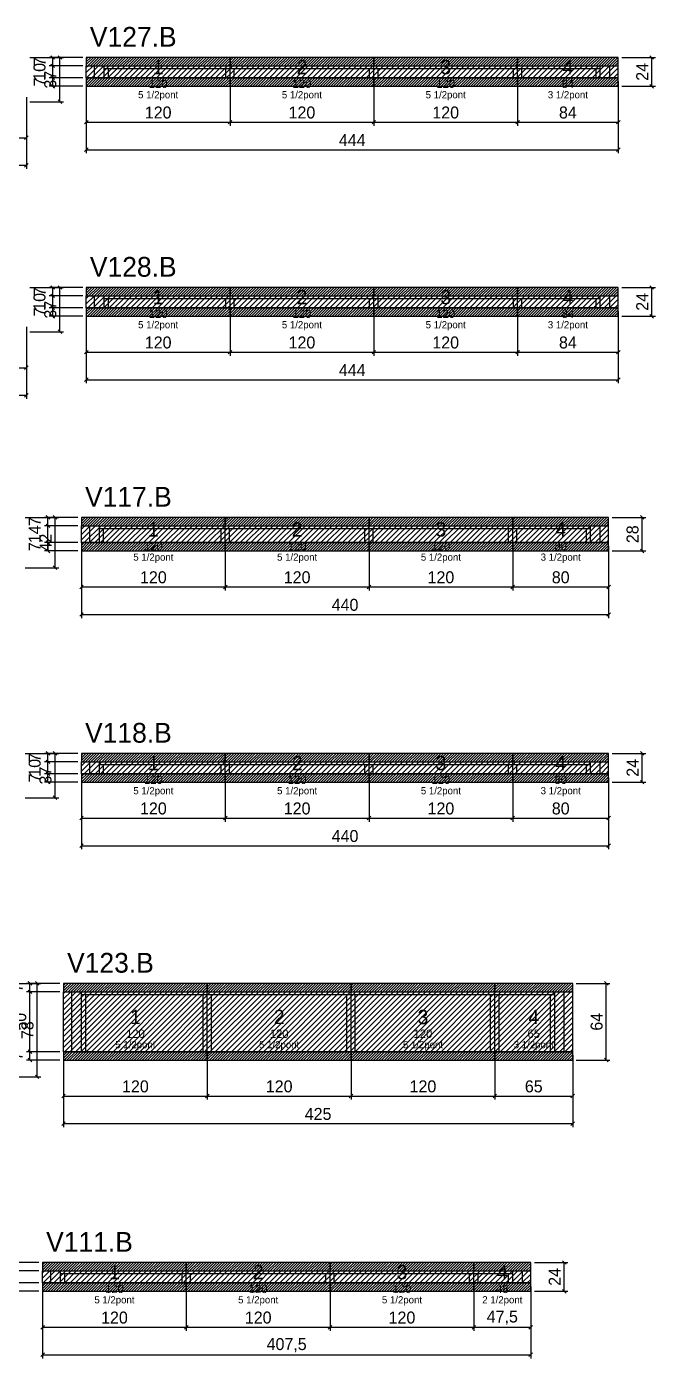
# Model space of a CAD drawing. Extents: x -69 to 3070, y -7480 to 1250.
# Drawn here: x 637 to 1162, y -5321 to -4209 of the extents above; entities that cross this region are included whole.
import ezdxf
from ezdxf.enums import TextEntityAlignment as Align

# ---------------------------------------------------------------- set-up
doc = ezdxf.new("R2010")
doc.units = 0
for name, color, linetype in [('5', 5, 'Continuous'), ('COTA', 241, 'Continuous'), ('NOMENCLATURA', 7, 'Continuous'), ('Painéis', 200, 'Continuous'), ('Reaproveitamento', 251, 'Continuous'), ('SARR_2.2x7', 40, 'Continuous'), ('SARR_3.5x7', 81, 'Continuous'), ('SCO-___-LAJ', 224, 'Continuous'), ('texto', 7, 'Continuous')]:
    doc.layers.add(name, color=color, linetype=linetype)
doc.dimstyles.new('PAINEL', dxfattribs={"dimtxt": 10, "dimasz": 3, "dimexe": 3, "dimexo": 3, "dimgap": 3, "dimtad": 1, "dimblk": 'OBLIQUE', "dimblk1": 'OBLIQUE', "dimcen": 2.5, "dimclrd": 4, "dimclre": 4, "dimclrt": 240, "dimazin": 3, "dimtfac": 1, "dimtmove": 0, "dimatfit": 3})

# ---------------------------------------------------------------- blocks, each defined once
blk = doc.blocks.new('_OBLIQUE')
at = {"color": 0, "linetype": 'BYBLOCK'}
blk.add_line((-0.5, -0.5), (0.5, 0.5), dxfattribs=at)

msp = doc.modelspace()

# ---------------------------------------------------------------- hatches: boundary and pattern name
at = {"layer": 'COTA'}
h = msp.add_hatch(dxfattribs=at)
h.set_pattern_fill('ANSI31', scale=0.5)
h.paths.add_polyline_path([(687, -4242), (807, -4242), (807, -4235), (687, -4235)])
h = msp.add_hatch(dxfattribs=at)
h.set_pattern_fill('ANSI31', scale=0.5)
h.paths.add_polyline_path([(807, -4242), (927, -4242), (927, -4235), (807, -4235)])
h = msp.add_hatch(dxfattribs=at)
h.set_pattern_fill('ANSI31', scale=0.5)
h.paths.add_polyline_path([(927, -4242), (1047, -4242), (1047, -4235), (927, -4235)])
h = msp.add_hatch(dxfattribs=at)
h.set_pattern_fill('ANSI31', scale=0.5)
h.paths.add_polyline_path([(1047, -4242), (1131, -4242), (1131, -4235), (1047, -4235)])
h = msp.add_hatch(dxfattribs=at)
h.set_pattern_fill('ANSI31', scale=0.5)
h.paths.add_polyline_path([(687, -4259), (807, -4259), (807, -4252), (687, -4252)])
h = msp.add_hatch(dxfattribs=at)
h.set_pattern_fill('ANSI31', scale=0.5)
h.paths.add_polyline_path([(807, -4259), (927, -4259), (927, -4252), (807, -4252)])
h = msp.add_hatch(dxfattribs=at)
h.set_pattern_fill('ANSI31', scale=0.5)
h.paths.add_polyline_path([(927, -4259), (1047, -4259), (1047, -4252), (927, -4252)])
h = msp.add_hatch(dxfattribs=at)
h.set_pattern_fill('ANSI31', scale=0.5)
h.paths.add_polyline_path([(1047, -4259), (1131, -4259), (1131, -4252), (1047, -4252)])
h = msp.add_hatch(dxfattribs=at)
h.set_pattern_fill('ANSI31', scale=0.5)
h.paths.add_polyline_path([(687, -4434), (807, -4434), (807, -4427), (687, -4427)])
h = msp.add_hatch(dxfattribs=at)
h.set_pattern_fill('ANSI31', scale=0.5)
h.paths.add_polyline_path([(807, -4434), (927, -4434), (927, -4427), (807, -4427)])
h = msp.add_hatch(dxfattribs=at)
h.set_pattern_fill('ANSI31', scale=0.5)
h.paths.add_polyline_path([(927, -4434), (1047, -4434), (1047, -4427), (927, -4427)])
h = msp.add_hatch(dxfattribs=at)
h.set_pattern_fill('ANSI31', scale=0.5)
h.paths.add_polyline_path([(1047, -4434), (1131, -4434), (1131, -4427), (1047, -4427)])
h = msp.add_hatch(dxfattribs=at)
h.set_pattern_fill('ANSI31', scale=0.5)
h.paths.add_polyline_path([(687, -4451), (807, -4451), (807, -4444), (687, -4444)])
h = msp.add_hatch(dxfattribs=at)
h.set_pattern_fill('ANSI31', scale=0.5)
h.paths.add_polyline_path([(807, -4451), (927, -4451), (927, -4444), (807, -4444)])
h = msp.add_hatch(dxfattribs=at)
h.set_pattern_fill('ANSI31', scale=0.5)
h.paths.add_polyline_path([(927, -4451), (1047, -4451), (1047, -4444), (927, -4444)])
h = msp.add_hatch(dxfattribs=at)
h.set_pattern_fill('ANSI31', scale=0.5)
h.paths.add_polyline_path([(1047, -4451), (1131, -4451), (1131, -4444), (1047, -4444)])
h = msp.add_hatch(dxfattribs=at)
h.set_pattern_fill('ANSI31', scale=0.5)
h.paths.add_polyline_path([(683, -4626), (803, -4626), (803, -4619), (683, -4619)])
h = msp.add_hatch(dxfattribs=at)
h.set_pattern_fill('ANSI31', scale=0.5)
h.paths.add_polyline_path([(803, -4626), (923, -4626), (923, -4619), (803, -4619)])
h = msp.add_hatch(dxfattribs=at)
h.set_pattern_fill('ANSI31', scale=0.5)
h.paths.add_polyline_path([(923, -4626), (1043, -4626), (1043, -4619), (923, -4619)])
h = msp.add_hatch(dxfattribs=at)
h.set_pattern_fill('ANSI31', scale=0.5)
h.paths.add_polyline_path([(1043, -4626), (1123, -4626), (1123, -4619), (1043, -4619)])
h = msp.add_hatch(dxfattribs=at)
h.set_pattern_fill('ANSI31', scale=0.5)
h.paths.add_polyline_path([(683, -4647), (803, -4647), (803, -4640), (683, -4640)])
h = msp.add_hatch(dxfattribs=at)
h.set_pattern_fill('ANSI31', scale=0.5)
h.paths.add_polyline_path([(803, -4647), (923, -4647), (923, -4640), (803, -4640)])
h = msp.add_hatch(dxfattribs=at)
h.set_pattern_fill('ANSI31', scale=0.5)
h.paths.add_polyline_path([(923, -4647), (1043, -4647), (1043, -4640), (923, -4640)])
h = msp.add_hatch(dxfattribs=at)
h.set_pattern_fill('ANSI31', scale=0.5)
h.paths.add_polyline_path([(1043, -4647), (1123, -4647), (1123, -4640), (1043, -4640)])
h = msp.add_hatch(dxfattribs=at)
h.set_pattern_fill('ANSI31', scale=0.5)
h.paths.add_polyline_path([(683, -4823), (803, -4823), (803, -4816), (683, -4816)])
h = msp.add_hatch(dxfattribs=at)
h.set_pattern_fill('ANSI31', scale=0.5)
h.paths.add_polyline_path([(803, -4823), (923, -4823), (923, -4816), (803, -4816)])
h = msp.add_hatch(dxfattribs=at)
h.set_pattern_fill('ANSI31', scale=0.5)
h.paths.add_polyline_path([(923, -4823), (1043, -4823), (1043, -4816), (923, -4816)])
h = msp.add_hatch(dxfattribs=at)
h.set_pattern_fill('ANSI31', scale=0.5)
h.paths.add_polyline_path([(1043, -4823), (1123, -4823), (1123, -4816), (1043, -4816)])
h = msp.add_hatch(dxfattribs=at)
h.set_pattern_fill('ANSI31', scale=0.5)
h.paths.add_polyline_path([(683, -4840), (803, -4840), (803, -4833), (683, -4833)])
h = msp.add_hatch(dxfattribs=at)
h.set_pattern_fill('ANSI31', scale=0.5)
h.paths.add_polyline_path([(803, -4840), (923, -4840), (923, -4833), (803, -4833)])
h = msp.add_hatch(dxfattribs=at)
h.set_pattern_fill('ANSI31', scale=0.5)
h.paths.add_polyline_path([(923, -4840), (1043, -4840), (1043, -4833), (923, -4833)])
h = msp.add_hatch(dxfattribs=at)
h.set_pattern_fill('ANSI31', scale=0.5)
h.paths.add_polyline_path([(1043, -4840), (1123, -4840), (1123, -4833), (1043, -4833)])
h = msp.add_hatch(dxfattribs=at)
h.set_pattern_fill('ANSI31', scale=0.5)
h.paths.add_polyline_path([(668, -5015), (788, -5015), (788, -5008), (668, -5008)])
h = msp.add_hatch(dxfattribs=at)
h.set_pattern_fill('ANSI31', scale=0.5)
h.paths.add_polyline_path([(788, -5015), (908, -5015), (908, -5008), (788, -5008)])
h = msp.add_hatch(dxfattribs=at)
h.set_pattern_fill('ANSI31', scale=0.5)
h.paths.add_polyline_path([(908, -5015), (1028, -5015), (1028, -5008), (908, -5008)])
h = msp.add_hatch(dxfattribs=at)
h.set_pattern_fill('ANSI31', scale=0.5)
h.paths.add_polyline_path([(1028, -5015), (1093, -5015), (1093, -5008), (1028, -5008)])
h = msp.add_hatch(dxfattribs=at)
h.set_pattern_fill('ANSI31', scale=0.5)
h.paths.add_polyline_path([(668, -5072), (788, -5072), (788, -5065), (668, -5065)])
h = msp.add_hatch(dxfattribs=at)
h.set_pattern_fill('ANSI31', scale=0.5)
h.paths.add_polyline_path([(788, -5072), (908, -5072), (908, -5065), (788, -5065)])
h = msp.add_hatch(dxfattribs=at)
h.set_pattern_fill('ANSI31', scale=0.5)
h.paths.add_polyline_path([(908, -5072), (1028, -5072), (1028, -5065), (908, -5065)])
h = msp.add_hatch(dxfattribs=at)
h.set_pattern_fill('ANSI31', scale=0.5)
h.paths.add_polyline_path([(1028, -5072), (1093, -5072), (1093, -5065), (1028, -5065)])
h = msp.add_hatch(dxfattribs=at)
h.set_pattern_fill('ANSI31', scale=0.5)
h.paths.add_polyline_path([(650.5, -5248), (770.5, -5248), (770.5, -5241), (650.5, -5241)])
h = msp.add_hatch(dxfattribs=at)
h.set_pattern_fill('ANSI31', scale=0.5)
h.paths.add_polyline_path([(770.5, -5248), (890.5, -5248), (890.5, -5241), (770.5, -5241)])
h = msp.add_hatch(dxfattribs=at)
h.set_pattern_fill('ANSI31', scale=0.5)
h.paths.add_polyline_path([(890.5, -5248), (1010.5, -5248), (1010.5, -5241), (890.5, -5241)])
h = msp.add_hatch(dxfattribs=at)
h.set_pattern_fill('ANSI31', scale=0.5)
h.paths.add_polyline_path([(1010.5, -5248), (1058, -5248), (1058, -5241), (1010.5, -5241)])
h = msp.add_hatch(dxfattribs=at)
h.set_pattern_fill('ANSI31', scale=0.5)
h.paths.add_polyline_path([(650.5, -5265), (770.5, -5265), (770.5, -5258), (650.5, -5258)])
h = msp.add_hatch(dxfattribs=at)
h.set_pattern_fill('ANSI31', scale=0.5)
h.paths.add_polyline_path([(770.5, -5265), (890.5, -5265), (890.5, -5258), (770.5, -5258)])
h = msp.add_hatch(dxfattribs=at)
h.set_pattern_fill('ANSI31', scale=0.5)
h.paths.add_polyline_path([(890.5, -5265), (1010.5, -5265), (1010.5, -5258), (890.5, -5258)])
h = msp.add_hatch(dxfattribs=at)
h.set_pattern_fill('ANSI31', scale=0.5)
h.paths.add_polyline_path([(1010.5, -5265), (1058, -5265), (1058, -5258), (1010.5, -5258)])
at = {"layer": 'Reaproveitamento'}
h = msp.add_hatch(dxfattribs=at)
h.set_pattern_fill('ANSI31')
h.paths.add_polyline_path([(687, -4252), (807, -4252), (807, -4242), (687, -4242)])
h = msp.add_hatch(dxfattribs=at)
h.set_pattern_fill('ANSI31')
h.paths.add_polyline_path([(807, -4252), (927, -4252), (927, -4242), (807, -4242)])
h = msp.add_hatch(dxfattribs=at)
h.set_pattern_fill('ANSI31')
h.paths.add_polyline_path([(927, -4252), (1047, -4252), (1047, -4242), (927, -4242)])
h = msp.add_hatch(dxfattribs=at)
h.set_pattern_fill('ANSI31')
h.paths.add_polyline_path([(1047, -4252), (1131, -4252), (1131, -4242), (1047, -4242)])
h = msp.add_hatch(dxfattribs=at)
h.set_pattern_fill('ANSI31')
h.paths.add_polyline_path([(687, -4444), (807, -4444), (807, -4434), (687, -4434)])
h = msp.add_hatch(dxfattribs=at)
h.set_pattern_fill('ANSI31')
h.paths.add_polyline_path([(807, -4444), (927, -4444), (927, -4434), (807, -4434)])
h = msp.add_hatch(dxfattribs=at)
h.set_pattern_fill('ANSI31')
h.paths.add_polyline_path([(927, -4444), (1047, -4444), (1047, -4434), (927, -4434)])
h = msp.add_hatch(dxfattribs=at)
h.set_pattern_fill('ANSI31')
h.paths.add_polyline_path([(1047, -4444), (1131, -4444), (1131, -4434), (1047, -4434)])
h = msp.add_hatch(dxfattribs=at)
h.set_pattern_fill('ANSI31')
h.paths.add_polyline_path([(683, -4640), (803, -4640), (803, -4626), (683, -4626)])
h = msp.add_hatch(dxfattribs=at)
h.set_pattern_fill('ANSI31')
h.paths.add_polyline_path([(803, -4640), (923, -4640), (923, -4626), (803, -4626)])
h = msp.add_hatch(dxfattribs=at)
h.set_pattern_fill('ANSI31')
h.paths.add_polyline_path([(923, -4640), (1043, -4640), (1043, -4626), (923, -4626)])
h = msp.add_hatch(dxfattribs=at)
h.set_pattern_fill('ANSI31')
h.paths.add_polyline_path([(1043, -4640), (1123, -4640), (1123, -4626), (1043, -4626)])
h = msp.add_hatch(dxfattribs=at)
h.set_pattern_fill('ANSI31')
h.paths.add_polyline_path([(683, -4833), (803, -4833), (803, -4823), (683, -4823)])
h = msp.add_hatch(dxfattribs=at)
h.set_pattern_fill('ANSI31')
h.paths.add_polyline_path([(803, -4833), (923, -4833), (923, -4823), (803, -4823)])
h = msp.add_hatch(dxfattribs=at)
h.set_pattern_fill('ANSI31')
h.paths.add_polyline_path([(923, -4833), (1043, -4833), (1043, -4823), (923, -4823)])
h = msp.add_hatch(dxfattribs=at)
h.set_pattern_fill('ANSI31')
h.paths.add_polyline_path([(1043, -4833), (1123, -4833), (1123, -4823), (1043, -4823)])
h = msp.add_hatch(dxfattribs=at)
h.set_pattern_fill('ANSI31')
h.paths.add_polyline_path([(668, -5065), (788, -5065), (788, -5015), (668, -5015)])
h = msp.add_hatch(dxfattribs=at)
h.set_pattern_fill('ANSI31')
h.paths.add_polyline_path([(788, -5065), (908, -5065), (908, -5015), (788, -5015)])
h = msp.add_hatch(dxfattribs=at)
h.set_pattern_fill('ANSI31')
h.paths.add_polyline_path([(908, -5065), (1028, -5065), (1028, -5015), (908, -5015)])
h = msp.add_hatch(dxfattribs=at)
h.set_pattern_fill('ANSI31')
h.paths.add_polyline_path([(1028, -5065), (1093, -5065), (1093, -5015), (1028, -5015)])
h = msp.add_hatch(dxfattribs=at)
h.set_pattern_fill('ANSI31')
h.paths.add_polyline_path([(650.5, -5258), (770.5, -5258), (770.5, -5248), (650.5, -5248)])
h = msp.add_hatch(dxfattribs=at)
h.set_pattern_fill('ANSI31')
h.paths.add_polyline_path([(770.5, -5258), (890.5, -5258), (890.5, -5248), (770.5, -5248)])
h = msp.add_hatch(dxfattribs=at)
h.set_pattern_fill('ANSI31')
h.paths.add_polyline_path([(890.5, -5258), (1010.5, -5258), (1010.5, -5248), (890.5, -5248)])
h = msp.add_hatch(dxfattribs=at)
h.set_pattern_fill('ANSI31')
h.paths.add_polyline_path([(1010.5, -5258), (1058, -5258), (1058, -5248), (1010.5, -5248)])

# ---------------------------------------------------------------- linework, layer by layer
at = {"layer": 'Painéis'}
for p, q in [((687, -4242), (807, -4242)), ((687, -4252), (687, -4242)), ((807, -4252), (807, -4242)), ((807, -4252), (807, -4242)), ((807, -4242), (927, -4242)), ((807, -4252), (807, -4242)), ((927, -4252), (927, -4242)), ((927, -4252), (927, -4242)), ((927, -4242), (1047, -4242)), ((927, -4252), (927, -4242)), ((1047, -4252), (1047, -4242)), ((1047, -4252), (1047, -4242)), ((1047, -4242), (1131, -4242)), ((1047, -4252), (1047, -4242)), ((1131, -4252), (1131, -4242)), ((687, -4252), (807, -4252)), ((807, -4252), (927, -4252)), ((927, -4252), (1047, -4252)), ((1047, -4252), (1131, -4252)), ((687, -4434), (807, -4434)), ((687, -4444), (687, -4434)), ((807, -4444), (807, -4434)), ((807, -4444), (807, -4434)), ((807, -4434), (927, -4434)), ((807, -4444), (807, -4434)), ((927, -4444), (927, -4434)), ((927, -4444), (927, -4434)), ((927, -4434), (1047, -4434)), ((927, -4444), (927, -4434)), ((1047, -4444), (1047, -4434)), ((1047, -4444), (1047, -4434)), ((1047, -4434), (1131, -4434)), ((1047, -4444), (1047, -4434)), ((1131, -4444), (1131, -4434)), ((687, -4444), (807, -4444)), ((807, -4444), (927, -4444)), ((927, -4444), (1047, -4444)), ((1047, -4444), (1131, -4444)), ((683, -4626), (803, -4626)), ((683, -4640), (683, -4626)), ((803, -4640), (803, -4626)), ((803, -4640), (803, -4626)), ((803, -4626), (923, -4626)), ((803, -4640), (803, -4626)), ((923, -4640), (923, -4626)), ((923, -4640), (923, -4626)), ((923, -4626), (1043, -4626)), ((923, -4640), (923, -4626)), ((1043, -4640), (1043, -4626)), ((1043, -4640), (1043, -4626)), ((1043, -4626), (1123, -4626)), ((1043, -4640), (1043, -4626)), ((1123, -4640), (1123, -4626)), ((683, -4640), (803, -4640)), ((803, -4640), (923, -4640)), ((923, -4640), (1043, -4640)), ((1043, -4640), (1123, -4640)), ((683, -4823), (803, -4823)), ((683, -4833), (683, -4823)), ((803, -4833), (803, -4823)), ((803, -4833), (803, -4823)), ((803, -4823), (923, -4823)), ((803, -4833), (803, -4823)), ((923, -4833), (923, -4823)), ((923, -4833), (923, -4823)), ((923, -4823), (1043, -4823)), ((923, -4833), (923, -4823)), ((1043, -4833), (1043, -4823)), ((1043, -4833), (1043, -4823)), ((1043, -4823), (1123, -4823)), ((1043, -4833), (1043, -4823)), ((1123, -4833), (1123, -4823)), ((683, -4833), (803, -4833)), ((803, -4833), (923, -4833)), ((923, -4833), (1043, -4833)), ((1043, -4833), (1123, -4833)), ((668, -5015), (788, -5015)), ((668, -5065), (668, -5015)), ((788, -5065), (788, -5015)), ((788, -5065), (788, -5015)), ((788, -5015), (908, -5015)), ((788, -5065), (788, -5015)), ((908, -5065), (908, -5015)), ((908, -5065), (908, -5015)), ((908, -5015), (1028, -5015)), ((908, -5065), (908, -5015)), ((1028, -5065), (1028, -5015)), ((1028, -5065), (1028, -5015)), ((1028, -5015), (1093, -5015)), ((1028, -5065), (1028, -5015)), ((1093, -5065), (1093, -5015)), ((668, -5065), (788, -5065)), ((788, -5065), (908, -5065)), ((908, -5065), (1028, -5065)), ((1028, -5065), (1093, -5065)), ((650.5, -5248), (770.5, -5248)), ((650.5, -5258), (650.5, -5248)), ((650.5, -5258), (770.5, -5258)), ((770.5, -5258), (770.5, -5248)), ((770.5, -5258), (770.5, -5248)), ((770.5, -5248), (890.5, -5248)), ((770.5, -5258), (770.5, -5248)), ((770.5, -5258), (890.5, -5258)), ((890.5, -5258), (890.5, -5248)), ((890.5, -5258), (890.5, -5248)), ((890.5, -5248), (1010.5, -5248)), ((890.5, -5258), (890.5, -5248)), ((890.5, -5258), (1010.5, -5258)), ((1010.5, -5258), (1010.5, -5248)), ((1010.5, -5258), (1010.5, -5248)), ((1010.5, -5248), (1058, -5248)), ((1010.5, -5258), (1010.5, -5248)), ((1010.5, -5258), (1058, -5258)), ((1058, -5258), (1058, -5248))]:
    msp.add_line(p, q, dxfattribs=at)
at = {"layer": 'SARR_2.2x7'}
for p, q in [((694, -4252), (694, -4242)), ((702, -4244.2), (807, -4244.2)), ((807, -4244.2), (927, -4244.2)), ((927, -4244.2), (1047, -4244.2)), ((1047, -4244.2), (1116, -4244.2)), ((1124, -4252), (1124, -4242)), ((694, -4444), (694, -4434)), ((1124, -4444), (1124, -4434)), ((702, -4436.2), (807, -4436.2)), ((807, -4436.2), (927, -4436.2)), ((927, -4436.2), (1047, -4436.2)), ((1047, -4436.2), (1116, -4436.2)), ((690, -4640), (690, -4626)), ((698, -4628.2), (803, -4628.2)), ((803, -4628.2), (923, -4628.2)), ((923, -4628.2), (1043, -4628.2)), ((1043, -4628.2), (1108, -4628.2)), ((1116, -4640), (1116, -4626)), ((690, -4833), (690, -4823)), ((1116, -4833), (1116, -4823)), ((698, -4825.2), (803, -4825.2)), ((803, -4825.2), (923, -4825.2)), ((923, -4825.2), (1043, -4825.2)), ((1043, -4825.2), (1108, -4825.2)), ((675, -5065), (675, -5015)), ((683, -5017.2), (788, -5017.2)), ((788, -5017.2), (908, -5017.2)), ((908, -5017.2), (1028, -5017.2)), ((1028, -5017.2), (1078, -5017.2)), ((1086, -5065), (1086, -5015)), ((657.5, -5258), (657.5, -5248)), ((665.5, -5250.2), (770.5, -5250.2)), ((770.5, -5250.2), (890.5, -5250.2)), ((890.5, -5250.2), (1010.5, -5250.2)), ((1010.5, -5250.2), (1043, -5250.2)), ((1051, -5258), (1051, -5248))]:
    msp.add_line(p, q, dxfattribs=at)
at = {"layer": 'SARR_3.5x7'}
for p, q in [((702, -4252), (702, -4242)), ((705.5, -4252), (705.5, -4244.2)), ((803.5, -4252), (803.5, -4244.2)), ((807, -4252), (807, -4242)), ((807, -4252), (807, -4242)), ((810.5, -4252), (810.5, -4244.2)), ((923.5, -4252), (923.5, -4244.2)), ((927, -4252), (927, -4242)), ((927, -4252), (927, -4242)), ((930.5, -4252), (930.5, -4244.2)), ((1043.5, -4252), (1043.5, -4244.2)), ((1047, -4252), (1047, -4242)), ((1047, -4252), (1047, -4242)), ((1050.5, -4252), (1050.5, -4244.2)), ((1112.5, -4252), (1112.5, -4244.2)), ((1116, -4252), (1116, -4242)), ((702, -4252), (705.5, -4252)), ((803.5, -4252), (807, -4252)), ((807, -4252), (810.5, -4252)), ((923.5, -4252), (927, -4252)), ((927, -4252), (930.5, -4252)), ((1043.5, -4252), (1047, -4252)), ((1047, -4252), (1050.5, -4252)), ((1112.5, -4252), (1116, -4252)), ((702, -4444), (702, -4434)), ((807, -4444), (807, -4434)), ((807, -4444), (807, -4434)), ((927, -4444), (927, -4434)), ((927, -4444), (927, -4434)), ((1047, -4444), (1047, -4434)), ((1047, -4444), (1047, -4434)), ((1116, -4444), (1116, -4434)), ((702, -4444), (705.5, -4444)), ((705.5, -4444), (705.5, -4436.2)), ((803.5, -4444), (803.5, -4436.2)), ((803.5, -4444), (807, -4444)), ((807, -4444), (810.5, -4444)), ((810.5, -4444), (810.5, -4436.2)), ((923.5, -4444), (923.5, -4436.2)), ((923.5, -4444), (927, -4444)), ((927, -4444), (930.5, -4444)), ((930.5, -4444), (930.5, -4436.2)), ((1043.5, -4444), (1043.5, -4436.2)), ((1043.5, -4444), (1047, -4444)), ((1047, -4444), (1050.5, -4444)), ((1050.5, -4444), (1050.5, -4436.2)), ((1112.5, -4444), (1112.5, -4436.2)), ((1112.5, -4444), (1116, -4444)), ((698, -4640), (698, -4626)), ((701.5, -4640), (701.5, -4628.2)), ((799.5, -4640), (799.5, -4628.2)), ((803, -4640), (803, -4626)), ((803, -4640), (803, -4626)), ((806.5, -4640), (806.5, -4628.2)), ((919.5, -4640), (919.5, -4628.2)), ((923, -4640), (923, -4626)), ((923, -4640), (923, -4626)), ((926.5, -4640), (926.5, -4628.2)), ((1039.5, -4640), (1039.5, -4628.2)), ((1043, -4640), (1043, -4626)), ((1043, -4640), (1043, -4626)), ((1046.5, -4640), (1046.5, -4628.2)), ((1104.5, -4640), (1104.5, -4628.2)), ((1108, -4640), (1108, -4626)), ((698, -4640), (701.5, -4640)), ((799.5, -4640), (803, -4640)), ((803, -4640), (806.5, -4640)), ((919.5, -4640), (923, -4640)), ((923, -4640), (926.5, -4640)), ((1039.5, -4640), (1043, -4640)), ((1043, -4640), (1046.5, -4640)), ((1104.5, -4640), (1108, -4640)), ((698, -4833), (698, -4823)), ((803, -4833), (803, -4823)), ((803, -4833), (803, -4823)), ((923, -4833), (923, -4823)), ((923, -4833), (923, -4823)), ((1043, -4833), (1043, -4823)), ((1043, -4833), (1043, -4823)), ((1108, -4833), (1108, -4823)), ((698, -4833), (701.5, -4833)), ((701.5, -4833), (701.5, -4825.2)), ((799.5, -4833), (799.5, -4825.2)), ((799.5, -4833), (803, -4833)), ((803, -4833), (806.5, -4833)), ((806.5, -4833), (806.5, -4825.2)), ((919.5, -4833), (919.5, -4825.2)), ((919.5, -4833), (923, -4833)), ((923, -4833), (926.5, -4833)), ((926.5, -4833), (926.5, -4825.2)), ((1039.5, -4833), (1039.5, -4825.2)), ((1039.5, -4833), (1043, -4833)), ((1043, -4833), (1046.5, -4833)), ((1046.5, -4833), (1046.5, -4825.2)), ((1104.5, -4833), (1104.5, -4825.2)), ((1104.5, -4833), (1108, -4833)), ((683, -5065), (683, -5015)), ((686.5, -5065), (686.5, -5017.2)), ((784.5, -5065), (784.5, -5017.2)), ((788, -5065), (788, -5015)), ((788, -5065), (788, -5015)), ((791.5, -5065), (791.5, -5017.2)), ((904.5, -5065), (904.5, -5017.2)), ((908, -5065), (908, -5015)), ((908, -5065), (908, -5015)), ((911.5, -5065), (911.5, -5017.2)), ((1024.5, -5065), (1024.5, -5017.2)), ((1028, -5065), (1028, -5015)), ((1028, -5065), (1028, -5015)), ((1031.5, -5065), (1031.5, -5017.2)), ((1074.5, -5065), (1074.5, -5017.2)), ((1078, -5065), (1078, -5015)), ((683, -5065), (686.5, -5065)), ((784.5, -5065), (788, -5065)), ((788, -5065), (791.5, -5065)), ((904.5, -5065), (908, -5065)), ((908, -5065), (911.5, -5065)), ((1024.5, -5065), (1028, -5065)), ((1028, -5065), (1031.5, -5065)), ((1074.5, -5065), (1078, -5065)), ((665.5, -5258), (665.5, -5248)), ((665.5, -5258), (669, -5258)), ((669, -5258), (669, -5250.2)), ((767, -5258), (767, -5250.2)), ((767, -5258), (770.5, -5258)), ((770.5, -5258), (770.5, -5248)), ((770.5, -5258), (770.5, -5248)), ((770.5, -5258), (774, -5258)), ((774, -5258), (774, -5250.2)), ((887, -5258), (887, -5250.2)), ((887, -5258), (890.5, -5258)), ((890.5, -5258), (890.5, -5248)), ((890.5, -5258), (890.5, -5248)), ((890.5, -5258), (894, -5258)), ((894, -5258), (894, -5250.2)), ((1007, -5258), (1007, -5250.2)), ((1007, -5258), (1010.5, -5258)), ((1010.5, -5258), (1010.5, -5248)), ((1010.5, -5258), (1010.5, -5248)), ((1010.5, -5258), (1014, -5258)), ((1014, -5258), (1014, -5250.2)), ((1039.5, -5258), (1039.5, -5250.2)), ((1039.5, -5258), (1043, -5258)), ((1043, -5258), (1043, -5248))]:
    msp.add_line(p, q, dxfattribs=at)
at = {"layer": 'SCO-___-LAJ'}
for points in [[(687, -4242), (807, -4242), (807, -4235), (687, -4235)], [(807, -4242), (927, -4242), (927, -4235), (807, -4235)], [(927, -4242), (1047, -4242), (1047, -4235), (927, -4235)], [(1047, -4242), (1131, -4242), (1131, -4235), (1047, -4235)], [(687, -4259), (807, -4259), (807, -4252), (687, -4252)], [(807, -4259), (927, -4259), (927, -4252), (807, -4252)], [(927, -4259), (1047, -4259), (1047, -4252), (927, -4252)], [(1047, -4259), (1131, -4259), (1131, -4252), (1047, -4252)], [(687, -4434), (807, -4434), (807, -4427), (687, -4427)], [(807, -4434), (927, -4434), (927, -4427), (807, -4427)], [(927, -4434), (1047, -4434), (1047, -4427), (927, -4427)], [(1047, -4434), (1131, -4434), (1131, -4427), (1047, -4427)], [(687, -4451), (807, -4451), (807, -4444), (687, -4444)], [(807, -4451), (927, -4451), (927, -4444), (807, -4444)], [(927, -4451), (1047, -4451), (1047, -4444), (927, -4444)], [(1047, -4451), (1131, -4451), (1131, -4444), (1047, -4444)], [(683, -4626), (803, -4626), (803, -4619), (683, -4619)], [(803, -4626), (923, -4626), (923, -4619), (803, -4619)], [(923, -4626), (1043, -4626), (1043, -4619), (923, -4619)], [(1043, -4626), (1123, -4626), (1123, -4619), (1043, -4619)], [(683, -4647), (803, -4647), (803, -4640), (683, -4640)], [(803, -4647), (923, -4647), (923, -4640), (803, -4640)], [(923, -4647), (1043, -4647), (1043, -4640), (923, -4640)], [(1043, -4647), (1123, -4647), (1123, -4640), (1043, -4640)], [(683, -4823), (803, -4823), (803, -4816), (683, -4816)], [(803, -4823), (923, -4823), (923, -4816), (803, -4816)], [(923, -4823), (1043, -4823), (1043, -4816), (923, -4816)], [(1043, -4823), (1123, -4823), (1123, -4816), (1043, -4816)], [(683, -4840), (803, -4840), (803, -4833), (683, -4833)], [(803, -4840), (923, -4840), (923, -4833), (803, -4833)], [(923, -4840), (1043, -4840), (1043, -4833), (923, -4833)], [(1043, -4840), (1123, -4840), (1123, -4833), (1043, -4833)], [(668, -5015), (788, -5015), (788, -5008), (668, -5008)], [(788, -5015), (908, -5015), (908, -5008), (788, -5008)], [(908, -5015), (1028, -5015), (1028, -5008), (908, -5008)], [(1028, -5015), (1093, -5015), (1093, -5008), (1028, -5008)], [(668, -5072), (788, -5072), (788, -5065), (668, -5065)], [(788, -5072), (908, -5072), (908, -5065), (788, -5065)], [(908, -5072), (1028, -5072), (1028, -5065), (908, -5065)], [(1028, -5072), (1093, -5072), (1093, -5065), (1028, -5065)], [(650.5, -5248), (770.5, -5248), (770.5, -5241), (650.5, -5241)], [(770.5, -5248), (890.5, -5248), (890.5, -5241), (770.5, -5241)], [(890.5, -5248), (1010.5, -5248), (1010.5, -5241), (890.5, -5241)], [(1010.5, -5248), (1058, -5248), (1058, -5241), (1010.5, -5241)], [(650.5, -5265), (770.5, -5265), (770.5, -5258), (650.5, -5258)], [(770.5, -5265), (890.5, -5265), (890.5, -5258), (770.5, -5258)], [(890.5, -5265), (1010.5, -5265), (1010.5, -5258), (890.5, -5258)], [(1010.5, -5265), (1058, -5265), (1058, -5258), (1010.5, -5258)]]:
    msp.add_lwpolyline(points, close=True, dxfattribs=at)

# ---------------------------------------------------------------- texts
at = {"layer": '5'}
for s, height, p in [('1', 12, (747, -4243)), ('2', 12, (867, -4243)), ('3', 12, (987, -4243)), ('4', 12, (1089, -4243)), ('120', 7, (747, -4257)), ('120', 7, (867, -4257)), ('120', 7, (987, -4257)), ('84', 7, (1089, -4257)), ('1', 12, (747, -4435)), ('2', 12, (867, -4435)), ('3', 12, (987, -4435)), ('4', 12, (1089, -4435)), ('120', 7, (747, -4449)), ('120', 7, (867, -4449)), ('120', 7, (987, -4449)), ('84', 7, (1089, -4449)), ('1', 12, (743, -4629)), ('2', 12, (863, -4629)), ('3', 12, (983, -4629)), ('4', 12, (1083, -4629)), ('120', 7, (743, -4643)), ('120', 7, (863, -4643)), ('120', 7, (983, -4643)), ('80', 7, (1083, -4643)), ('1', 12, (743, -4824)), ('2', 12, (863, -4824)), ('3', 12, (983, -4824)), ('4', 12, (1083, -4824)), ('120', 7, (743, -4838)), ('120', 7, (863, -4838)), ('120', 7, (983, -4838)), ('80', 7, (1083, -4838)), ('1', 12, (728, -5036)), ('2', 12, (848, -5036)), ('3', 12, (968, -5036)), ('4', 12, (1060.5, -5036)), ('120', 7, (728, -5050)), ('120', 7, (848, -5050)), ('120', 7, (968, -5050)), ('65', 7, (1060.5, -5050)), ('1', 12, (710.5, -5249)), ('2', 12, (830.5, -5249)), ('3', 12, (950.5, -5249)), ('4', 12, (1034.25, -5249)), ('120', 7, (710.5, -5263)), ('120', 7, (830.5, -5263)), ('120', 7, (950.5, -5263)), ('48', 7, (1034.25, -5263))]:
    msp.add_text(s, height=height, dxfattribs=at).set_placement(p, align=Align.MIDDLE_CENTER)
at = {"layer": 'NOMENCLATURA'}
for s, p in [('V127.B', (690, -4226)), ('V128.B', (690, -4418)), ('V117.B', (686, -4610)), ('V118.B', (686, -4807)), ('V123.B', (671, -4999)), ('V111.B', (653.5, -5232))]:
    msp.add_text(s, height=16.5, dxfattribs=at).set_placement(p)
at = {"layer": 'texto', "char_height": 6, "attachment_point": 5}
for s, insert in [('5 1/2pont', (747, -4267)), ('5 1/2pont', (867, -4267)), ('5 1/2pont', (987, -4267)), ('3 1/2pont', (1089, -4267)), ('5 1/2pont', (747, -4459)), ('5 1/2pont', (867, -4459)), ('5 1/2pont', (987, -4459)), ('3 1/2pont', (1089, -4459)), ('5 1/2pont', (743, -4653)), ('5 1/2pont', (863, -4653)), ('5 1/2pont', (983, -4653)), ('3 1/2pont', (1083, -4653)), ('5 1/2pont', (743, -4848)), ('5 1/2pont', (863, -4848)), ('5 1/2pont', (983, -4848)), ('3 1/2pont', (1083, -4848)), ('5 1/2pont', (728, -5060)), ('5 1/2pont', (848, -5060)), ('5 1/2pont', (968, -5060)), ('3 1/2pont', (1060.5, -5060)), ('5 1/2pont', (710.5, -5273)), ('5 1/2pont', (830.5, -5273)), ('5 1/2pont', (950.5, -5273)), ('2 1/2pont', (1034.25, -5273))]:
    msp.add_mtext(s, dxfattribs=dict(at, insert=insert))

# ---------------------------------------------------------------- dimensions: what is measured, and where the dimension line sits
at = {"layer": 'COTA'}
for base, p1, p2 in [((665, -4272), (637, -4272), (637, -4235)), ((659, -4242), (687, -4242), (687, -4235)), ((1159, -4259), (1131, -4259), (1131, -4235)), ((659, -4252), (687, -4252), (687, -4242)), ((659, -4259), (687, -4259), (687, -4252)), ((665, -4464), (637, -4464), (637, -4427)), ((659, -4434), (687, -4434), (687, -4427)), ((659, -4444), (687, -4444), (687, -4434)), ((1159, -4451), (1131, -4451), (1131, -4427)), ((659, -4451), (687, -4451), (687, -4444)), ((661, -4661), (633, -4661), (633, -4619)), ((655, -4626), (683, -4626), (683, -4619)), ((655, -4640), (683, -4640), (683, -4626)), ((1151, -4647), (1123, -4647), (1123, -4619)), ((655, -4647), (683, -4647), (683, -4640)), ((661, -4853), (633, -4853), (633, -4816)), ((655, -4823), (683, -4823), (683, -4816)), ((655, -4833), (683, -4833), (683, -4823)), ((1151, -4840), (1123, -4840), (1123, -4816)), ((655, -4840), (683, -4840), (683, -4833)), ((646, -5086), (618, -5086), (618, -5008)), ((640, -5015), (668, -5015), (668, -5008)), ((640, -5065), (668, -5065), (668, -5015)), ((1121, -5072), (1093, -5072), (1093, -5008)), ((640, -5072), (668, -5072), (668, -5065)), ((622.5, -5248), (650.5, -5248), (650.5, -5241)), ((622.5, -5258), (650.5, -5258), (650.5, -5248)), ((1086, -5265), (1058, -5265), (1058, -5241)), ((622.5, -5265), (650.5, -5265), (650.5, -5258))]:
    msp.add_linear_dim(base=base, p1=p1, p2=p2, angle=90, dimstyle='PAINEL', dxfattribs=at).render()
for base, p1, p2 in [((687, -4289), (687, -4252), (807, -4252)), ((687, -4312), (687, -4252), (1131, -4252)), ((807, -4289), (807, -4252), (927, -4252)), ((927, -4289), (927, -4252), (1047, -4252)), ((1047, -4289), (1047, -4252), (1131, -4252)), ((193, -4325), (193, -4265), (637, -4265)), ((553, -4302), (553, -4265), (637, -4265)), ((687, -4481), (687, -4444), (807, -4444)), ((687, -4504), (687, -4444), (1131, -4444)), ((807, -4481), (807, -4444), (927, -4444)), ((927, -4481), (927, -4444), (1047, -4444)), ((1047, -4481), (1047, -4444), (1131, -4444)), ((193, -4517), (193, -4457), (637, -4457)), ((553, -4494), (553, -4457), (637, -4457)), ((683, -4677), (683, -4640), (803, -4640)), ((683, -4700), (683, -4640), (1123, -4640)), ((803, -4677), (803, -4640), (923, -4640)), ((923, -4677), (923, -4640), (1043, -4640)), ((1043, -4677), (1043, -4640), (1123, -4640)), ((683, -4870), (683, -4833), (803, -4833)), ((683, -4893), (683, -4833), (1123, -4833)), ((803, -4870), (803, -4833), (923, -4833)), ((923, -4870), (923, -4833), (1043, -4833)), ((1043, -4870), (1043, -4833), (1123, -4833)), ((668, -5102), (668, -5065), (788, -5065)), ((668, -5125), (668, -5065), (1093, -5065)), ((788, -5102), (788, -5065), (908, -5065)), ((908, -5102), (908, -5065), (1028, -5065)), ((1028, -5102), (1028, -5065), (1093, -5065)), ((650.5, -5295), (650.5, -5258), (770.5, -5258)), ((650.5, -5318), (650.5, -5258), (1058, -5258)), ((770.5, -5295), (770.5, -5258), (890.5, -5258)), ((890.5, -5295), (890.5, -5258), (1010.5, -5258)), ((1010.5, -5295), (1010.5, -5258), (1058, -5258))]:
    msp.add_linear_dim(base=base, p1=p1, p2=p2, dimstyle='PAINEL', dxfattribs=at).render()

doc.saveas('drawing.dxf')
